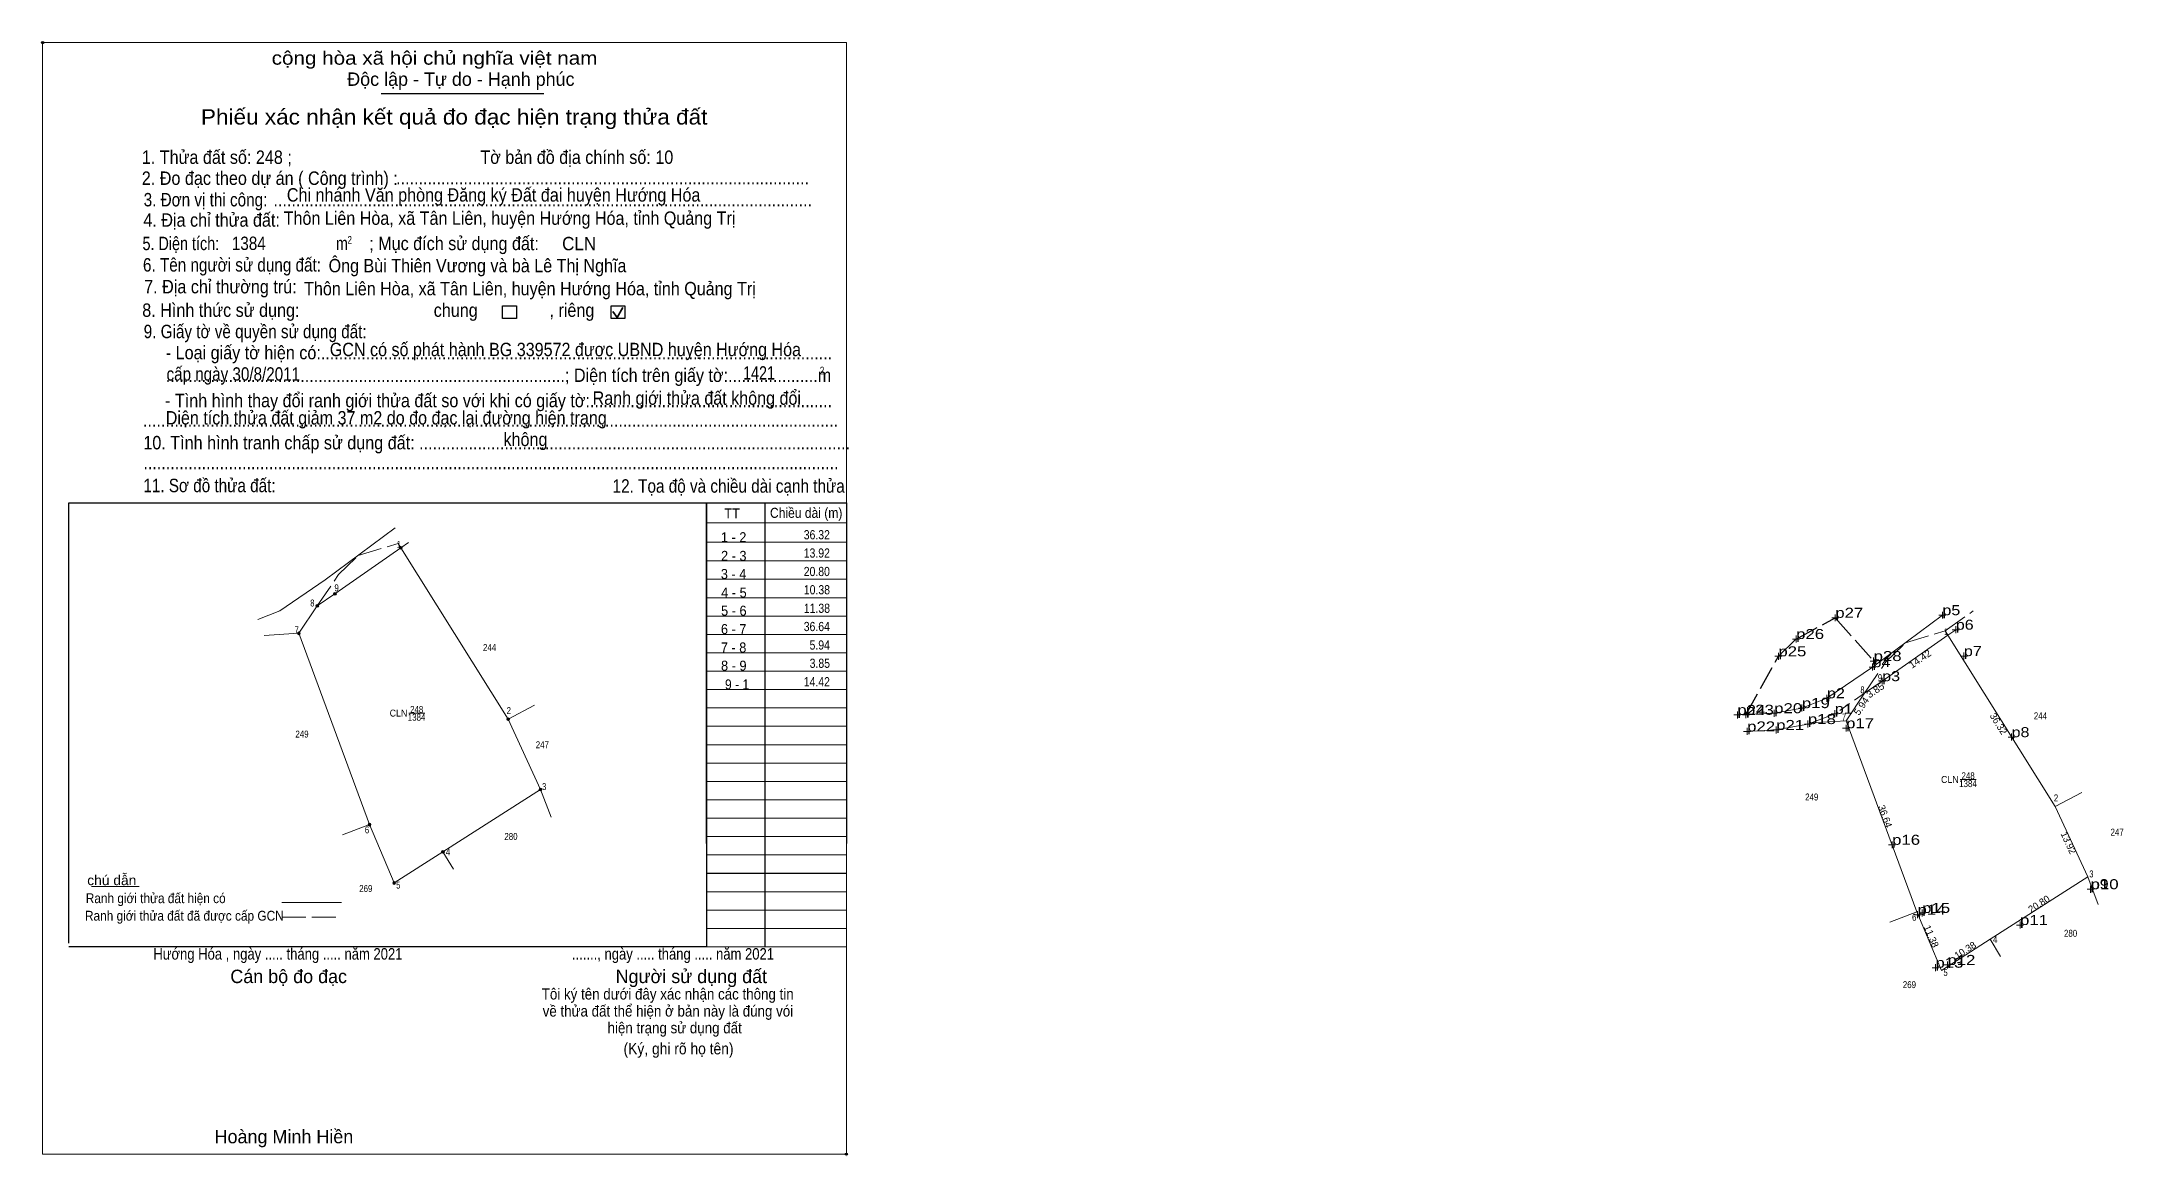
# Model space of a CAD drawing. Header units: metres. Extents: x 549489 to 550339, y 1837469 to 1837669.
# Drawn here: x 549489 to 549862.9, y 1837468.7 to 1837668.9 of the extents above.
import ezdxf
from ezdxf.enums import TextEntityAlignment as Align

# ---------------------------------------------------------------- set-up
doc = ezdxf.new("R2010")
doc.units = ezdxf.units.M
doc.header["$LTSCALE"] = 0.72
doc.header["$PDMODE"] = 32
doc.header["$PDSIZE"] = 0.36
doc.linetypes.add('LONG_DASHED', pattern=[7.5, 6, -1.5])
doc.linetypes.add('MEDIUM_DASHED', pattern=[4.5, 3, -1.5])
for name, color, linetype, lineweight in [('1', 7, 'Continuous', 13), ('10', 7, 'Continuous', 13), ('15', 7, 'Continuous', 13), ('17', 7, 'Continuous', 13), ('2', 7, 'Continuous', 25), ('23', 7, 'Continuous', 13), ('30', 7, 'Continuous', 13), ('6', 7, 'Continuous', 13), ('63', 7, 'Continuous', 13), ('7', 7, 'Continuous', 13)]:
    doc.layers.add(name, color=color, linetype=linetype, lineweight=lineweight)
doc.layers.add('12', color=7, linetype='Continuous')

msp = doc.modelspace()

# ---------------------------------------------------------------- hatches: boundary and pattern name
at = {"layer": '63'}
for points in [[(549553.75, 1837578.02, 1), (549553.25, 1837578.02, 1)], [(549541.93, 1837569.76, 1), (549541.43, 1837569.76, 1)], [(549538.76, 1837567.58, 1), (549538.26, 1837567.58, 1)], [(549535.44, 1837562.66, 1), (549534.94, 1837562.66, 1)], [(549573.03, 1837547.24, 1), (549572.53, 1837547.24, 1)], [(549578.86, 1837534.6, 1), (549578.36, 1837534.6, 1)], [(549548.15, 1837528.3, 1), (549547.65, 1837528.3, 1)], [(549561.33, 1837523.41, 1), (549560.83, 1837523.41, 1)], [(549552.58, 1837517.82, 1), (549552.08, 1837517.82, 1)]]:
    msp.add_hatch(color=256, dxfattribs=at).paths.add_polyline_path(points)

# ---------------------------------------------------------------- linework, layer by layer
at = {"layer": '1'}
for points in [[(549553.5, 1837578.02), (549572.78, 1837547.24), (549578.61, 1837534.6), (549561.08, 1837523.41), (549552.33, 1837517.82), (549547.9, 1837528.3), (549535.19, 1837562.66), (549538.51, 1837567.58), (549541.68, 1837569.76)], [(549831.38, 1837562.33), (549850.66, 1837531.55), (549856.49, 1837518.91), (549838.96, 1837507.72), (549830.21, 1837502.13), (549825.78, 1837512.61), (549813.07, 1837546.97), (549816.39, 1837551.89), (549819.56, 1837554.07)]]:
    msp.add_lwpolyline(points, close=True, dxfattribs=at)
at = {"layer": '10', "linetype": 'LONG_DASHED'}
for p, q in [((549553.01, 1837578.79), (549553.5, 1837578.02)), ((549830.89, 1837563.1), (549831.38, 1837562.33))]:
    msp.add_line(p, q, dxfattribs=at)
at = {"layer": '10'}
for p, q in [((549553.5, 1837578.02), (549572.78, 1837547.24)), ((549535.19, 1837562.66), (549547.9, 1837528.3)), ((549831.38, 1837562.33), (549850.66, 1837531.55)), ((549572.78, 1837547.24), (549577.54, 1837549.75)), ((549572.78, 1837547.24), (549578.61, 1837534.6)), ((549813.07, 1837546.97), (549825.78, 1837512.61)), ((549578.61, 1837534.6), (549580.5, 1837529.62)), ((549850.66, 1837531.55), (549855.42, 1837534.06)), ((549850.66, 1837531.55), (549856.49, 1837518.91)), ((549543.05, 1837526.47), (549547.9, 1837528.3)), ((549561.08, 1837523.41), (549562.95, 1837520.32)), ((549856.49, 1837518.91), (549858.38, 1837513.93)), ((549820.93, 1837510.78), (549825.78, 1837512.61)), ((549838.96, 1837507.72), (549840.83, 1837504.63))]:
    msp.add_line(p, q, dxfattribs=at)
for points in [[(549547.9, 1837528.3), (549552.33, 1837517.82), (549561.08, 1837523.41), (549578.61, 1837534.6)], [(549825.78, 1837512.61), (549830.21, 1837502.13), (549838.96, 1837507.72), (549856.49, 1837518.91)]]:
    msp.add_lwpolyline(points, dxfattribs=at)
at = {"layer": '15'}
for p, q in [((549554.9, 1837579), (549553.5, 1837578.02)), ((549527.8, 1837565.13), (549531.77, 1837566.7)), ((549832.78, 1837563.31), (549831.38, 1837562.33))]:
    msp.add_line(p, q, dxfattribs=at)
at = {"layer": '15', "linetype": 'MEDIUM_DASHED'}
msp.add_line((549816.39, 1837551.89), (549811.05, 1837548.21), dxfattribs=at)
at = {"layer": '15'}
for points in [[(549531.77, 1837566.7), (549539.95, 1837572.28), (549552.5, 1837581.61)], [(549553.5, 1837578.02), (549541.68, 1837569.76), (549538.51, 1837567.58)], [(549809.65, 1837551.01), (549817.83, 1837556.59), (549830.38, 1837565.92)], [(549831.38, 1837562.33), (549819.56, 1837554.07), (549816.39, 1837551.89)], [(549793.55, 1837548.01), (549800.17, 1837548.31), (549805.14, 1837549.23), (549809.65, 1837551.01)], [(549811.05, 1837548.21), (549806.22, 1837546.36), (549800.53, 1837545.3), (549795.31, 1837545.04)]]:
    msp.add_lwpolyline(points, dxfattribs=at)
at = {"layer": '15', "linetype": 'LONG_DASHED', "lineweight": 25}
msp.add_lwpolyline([(549795.09, 1837548.03), (549800.92, 1837558.53), (549804.11, 1837561.64), (549811.14, 1837565.45), (549818.03, 1837557.68)], dxfattribs=at)
at = {"layer": '17'}
msp.add_line((549497.98, 1837517.2), (549506.49, 1837517.2), dxfattribs=at)
at = {"layer": '2'}
for p, q in [((549549.98, 1837659.6), (549579.17, 1837659.6)), ((549493.88, 1837586.12), (549608.39, 1837586.12)), ((549493.88, 1837507.01), (549493.88, 1837586.12)), ((549608.39, 1837586.12), (549608.39, 1837506.36)), ((549608.39, 1837506.36), (549493.88, 1837506.36))]:
    msp.add_line(p, q, dxfattribs=at)
at = {"layer": '2', "lineweight": 35}
for p, q in [((549591.57, 1837620.47), (549592.39, 1837619.4)), ((549592.39, 1837619.4), (549593.39, 1837621.19))]:
    msp.add_line(p, q, dxfattribs=at)
at = {"layer": '2', "lineweight": 13}
msp.add_lwpolyline([(549489.18, 1837668.75), (549633.53, 1837668.75), (549633.53, 1837469.1), (549489.18, 1837469.1)], close=True, dxfattribs=at)
at = {"layer": '2'}
for points in [[(549571.78, 1837621.5), (549574.26, 1837621.5), (549574.26, 1837619.19), (549571.78, 1837619.19)], [(549591.28, 1837621.5), (549593.76, 1837621.5), (549593.76, 1837619.19), (549591.28, 1837619.19)]]:
    msp.add_lwpolyline(points, close=True, dxfattribs=at)
for p in [(549489.18, 1837668.75), (549633.53, 1837469.1)]:
    msp.add_point(p, dxfattribs=at)
at = {"layer": '23'}
for p, q in [((549535.19, 1837562.66), (549538.51, 1837567.58)), ((549528.94, 1837562.28), (549535.19, 1837562.66)), ((549813.07, 1837546.97), (549816.39, 1837551.89)), ((549806.82, 1837546.59), (549813.07, 1837546.97))]:
    msp.add_line(p, q, dxfattribs=at)
at = {"layer": '23', "linetype": 'LONG_DASHED'}
msp.add_line((549830.89, 1837563.1), (549835.9, 1837566.69), dxfattribs=at)
for points in [[(549538.51, 1837567.58), (549542.32, 1837573.22), (549545.86, 1837576.63), (549553.01, 1837578.79)], [(549816.39, 1837551.89), (549820.2, 1837557.53), (549823.74, 1837560.94), (549830.89, 1837563.1)]]:
    msp.add_lwpolyline(points, dxfattribs=at)
at = {"layer": '30', "lineweight": 25}
for p, q in [((549608.39, 1837524.9), (549608.39, 1837586.12)), ((549618.9, 1837586.12), (549618.9, 1837506.36))]:
    msp.add_line(p, q, dxfattribs=at)
at = {"layer": '30'}
for p, q in [((549608.39, 1837582.51), (549633.53, 1837582.51)), ((549608.39, 1837579.02), (549633.53, 1837579.02)), ((549608.33, 1837575.65), (549633.47, 1837575.65)), ((549608.39, 1837572.37), (549633.53, 1837572.37)), ((549608.39, 1837569.06), (549633.53, 1837569.06)), ((549608.39, 1837565.76), (549633.53, 1837565.76)), ((549608.39, 1837562.46), (549633.53, 1837562.46)), ((549608.39, 1837559.16), (549633.53, 1837559.16)), ((549608.39, 1837555.86), (549633.53, 1837555.86)), ((549608.39, 1837552.56), (549633.53, 1837552.56)), ((549608.39, 1837549.26), (549633.53, 1837549.26)), ((549608.39, 1837545.96), (549633.53, 1837545.96)), ((549608.39, 1837542.66), (549633.53, 1837542.66)), ((549608.39, 1837539.36), (549633.53, 1837539.36)), ((549608.39, 1837536.06), (549633.53, 1837536.06)), ((549608.39, 1837532.76), (549633.53, 1837532.76)), ((549608.39, 1837529.46), (549633.53, 1837529.46)), ((549608.39, 1837526.16), (549633.53, 1837526.16)), ((549608.39, 1837522.86), (549633.53, 1837522.86)), ((549608.39, 1837519.56), (549633.53, 1837519.56)), ((549608.39, 1837519.55), (549633.53, 1837519.55)), ((549608.39, 1837516.26), (549633.53, 1837516.26)), ((549608.39, 1837512.96), (549633.53, 1837512.96)), ((549608.39, 1837509.66), (549633.53, 1837509.66)), ((549608.39, 1837506.36), (549633.53, 1837506.36))]:
    msp.add_line(p, q, dxfattribs=at)
at = {"layer": '30', "lineweight": 25}
msp.add_lwpolyline([(549608.39, 1837586.12), (549633.53, 1837586.12), (549633.53, 1837524.9)], dxfattribs=at)
at = {"layer": '6'}
msp.add_line((549532.11, 1837514.31), (549542.86, 1837514.31), dxfattribs=at)
at = {"layer": '6', "linetype": 'LONG_DASHED'}
msp.add_line((549532.11, 1837511.68), (549542.86, 1837511.68), dxfattribs=at)
at = {"layer": '63'}
for p, q in [((549554.93, 1837548.31), (549557.84, 1837548.31)), ((549833.56, 1837536.39), (549836.47, 1837536.39))]:
    msp.add_line(p, q, dxfattribs=at)
for centre in [(549553.5, 1837578.02), (549553.5, 1837578.02), (549541.68, 1837569.76), (549538.51, 1837567.58), (549535.19, 1837562.66), (549572.78, 1837547.24), (549578.61, 1837534.6), (549547.9, 1837528.3), (549561.08, 1837523.41), (549552.33, 1837517.82)]:
    msp.add_circle(centre, 0.25, dxfattribs=at)
at = {"layer": '7'}
for p, q in [((549811.14, 1837564.82), (549811.14, 1837566.07)), ((549831.01, 1837565.92), (549829.76, 1837565.92)), ((549830.38, 1837565.3), (549830.38, 1837566.54)), ((549804.11, 1837561.02), (549804.11, 1837562.27)), ((549811.76, 1837565.45), (549810.52, 1837565.45)), ((549833.4, 1837563.31), (549832.15, 1837563.31)), ((549832.78, 1837562.68), (549832.78, 1837563.93)), ((549801.55, 1837558.53), (549800.3, 1837558.53)), ((549800.92, 1837557.91), (549800.92, 1837559.16)), ((549804.73, 1837561.64), (549803.48, 1837561.64)), ((549834.86, 1837558.57), (549833.61, 1837558.57)), ((549834.23, 1837557.95), (549834.23, 1837559.2)), ((549818.45, 1837556.59), (549817.2, 1837556.59)), ((549818.65, 1837557.68), (549817.41, 1837557.68)), ((549817.83, 1837555.97), (549817.83, 1837557.22)), ((549818.03, 1837557.05), (549818.03, 1837558.3)), ((549819.56, 1837553.44), (549819.56, 1837554.69)), ((549810.27, 1837551.01), (549809.02, 1837551.01)), ((549809.65, 1837550.38), (549809.65, 1837551.63)), ((549820.18, 1837554.07), (549818.94, 1837554.07)), ((549794.18, 1837548.01), (549792.93, 1837548.01)), ((549793.55, 1837547.39), (549793.55, 1837548.63)), ((549795.71, 1837548.03), (549794.46, 1837548.03)), ((549795.09, 1837547.4), (549795.09, 1837548.65)), ((549800.79, 1837548.31), (549799.54, 1837548.31)), ((549800.17, 1837547.69), (549800.17, 1837548.94)), ((549805.76, 1837549.23), (549804.51, 1837549.23)), ((549805.14, 1837548.61), (549805.14, 1837549.86)), ((549811.67, 1837548.21), (549810.42, 1837548.21)), ((549811.05, 1837547.58), (549811.05, 1837548.83)), ((549795.93, 1837545.04), (549794.68, 1837545.04)), ((549795.31, 1837544.42), (549795.31, 1837545.67)), ((549801.15, 1837545.3), (549799.9, 1837545.3)), ((549800.53, 1837544.68), (549800.53, 1837545.92)), ((549806.84, 1837546.36), (549805.6, 1837546.36)), ((549806.22, 1837545.73), (549806.22, 1837546.98)), ((549813.71, 1837545.62), (549812.46, 1837545.62)), ((549813.08, 1837545), (549813.08, 1837546.24)), ((549843.42, 1837544.01), (549842.17, 1837544.01)), ((549842.8, 1837543.39), (549842.8, 1837544.64)), ((549821.35, 1837524.05), (549821.35, 1837525.3)), ((549821.97, 1837524.68), (549820.72, 1837524.68)), ((549857, 1837516.08), (549857, 1837517.32)), ((549857.02, 1837516.09), (549857.02, 1837517.34)), ((549857.63, 1837516.7), (549856.38, 1837516.7)), ((549857.64, 1837516.72), (549856.39, 1837516.72)), ((549826.53, 1837512.12), (549825.28, 1837512.12)), ((549825.91, 1837511.49), (549825.91, 1837512.74)), ((549827.37, 1837512.44), (549826.12, 1837512.44)), ((549826.75, 1837511.82), (549826.75, 1837513.07)), ((549844.95, 1837510.27), (549843.7, 1837510.27)), ((549844.32, 1837509.65), (549844.32, 1837510.9)), ((549829.76, 1837502.6), (549828.51, 1837502.6)), ((549829.13, 1837501.98), (549829.13, 1837503.22)), ((549831.9, 1837503.1), (549830.66, 1837503.1)), ((549831.28, 1837502.47), (549831.28, 1837503.72))]:
    msp.add_line(p, q, dxfattribs=at)

# ---------------------------------------------------------------- texts
at = {"layer": '1'}
for s, width, p in [('CLN', 0.95, (549553.095, 1837547.71)), ('1384', 0.85, (549556.34, 1837546.96)), ('248', 0.85, (549556.365, 1837548.37)), ('CLN', 0.95, (549831.725, 1837535.79)), ('1384', 0.85, (549834.97, 1837535.04)), ('248', 0.85, (549834.995, 1837536.45))]:
    msp.add_text(s, height=1.25, dxfattribs=dict(at, width=width)).set_placement(p, align=Align.CENTER)
at = {"layer": '10'}
for s, height, width, p in [('1 - 2', 1.8, 0.95, (549613.285, 1837579.02)), ('2 - 3', 1.8, 0.95, (549613.305, 1837575.67)), ('3 - 4', 1.8, 0.95, (549613.275, 1837572.42)), ('4 - 5', 1.8, 0.95, (549613.335, 1837569.09)), ('5 - 6', 1.8, 0.95, (549613.32, 1837565.82)), ('6 - 7', 1.8, 0.95, (549613.29, 1837562.52)), ('7 - 8', 1.8, 0.95, (549613.275, 1837559.22)), ('8 - 9', 1.8, 0.95, (549613.31, 1837555.95)), ('9 - 1', 1.804, 0.9, (549613.9, 1837552.58))]:
    msp.add_text(s, height=height, dxfattribs=dict(at, width=width)).set_placement(p, align=Align.CENTER)
at = {"layer": '12'}
for s, width, p in [('p27', 1.25, (549811.14, 1837565.45)), ('p5', 1.2, (549830.38, 1837565.92)), ('p26', 1.25, (549804.11, 1837561.64)), ('p6', 1.2, (549832.78, 1837563.31)), ('p25', 1.25, (549800.92, 1837558.53)), ('p4', 1.2, (549817.83, 1837556.59)), ('p28', 1.25, (549818.03, 1837557.68)), ('p7', 1.2, (549834.23, 1837558.57)), ('p3', 1.2, (549819.56, 1837554.07)), ('p19', 1.25, (549805.14, 1837549.23)), ('p2', 1.2, (549809.65, 1837551.01)), ('p24', 1.25, (549793.55, 1837548.01)), ('p23', 1.25, (549795.09, 1837548.03)), ('p20', 1.25, (549800.17, 1837548.31)), ('p21', 1.25, (549800.53, 1837545.3)), ('p18', 1.25, (549806.22, 1837546.36)), ('p1', 1.2, (549811.05, 1837548.21)), ('p17', 1.25, (549813.08, 1837545.62)), ('p22', 1.25, (549795.31, 1837545.04)), ('p8', 1.2, (549842.8, 1837544.01)), ('p16', 1.25, (549821.35, 1837524.68)), ('p10', 1.25, (549857, 1837516.7)), ('p9', 1.2, (549857.02, 1837516.72)), ('p14', 1.25, (549825.91, 1837512.12)), ('p15', 1.25, (549826.75, 1837512.44)), ('p11', 1.25, (549844.32, 1837510.27)), ('p13', 1.25, (549829.13, 1837502.6)), ('p12', 1.25, (549831.28, 1837503.1))]:
    msp.add_text(s, height=1.8, dxfattribs=dict(at, width=width)).set_placement(p)
at = {"layer": '15', "width": 0.85}
for s, p in [('244', (549569.45, 1837559.49)), ('244', (549847.98, 1837547.21)), ('249', (549535.76, 1837543.94)), ('247', (549578.925, 1837542.02)), ('249', (549806.91, 1837532.64)), ('280', (549573.29, 1837525.55)), ('247', (549861.765, 1837526.33)), ('269', (549547.22, 1837516.2)), ('280', (549853.4, 1837508.16)), ('269', (549824.45, 1837498.94))]:
    msp.add_text(s, height=1.25, dxfattribs=at).set_placement(p, align=Align.CENTER)
at = {"layer": '2'}
for s, height, width, p in [('cộng hòa xã hội chủ nghĩa việt nam', 2.409, 1.15, (549530.32, 1837664.79)), ('1. Thửa đất số: 248 ;                                          Tờ bản đồ địa chính số: 10', 2.411, 0.9, (549506.99, 1837646.97)), ('2. Đo đạc theo dự án ( Công trình) : ', 2.411, 0.9, (549506.99, 1837643.2)), ('3. Đơn vị thi công:', 2.411, 0.85, (549507.33, 1837639.34)), ('Chi nhánh Văn phòng Đăng ký Đất đai huyện Hướng Hóa', 2.409, 0.9, (549533.04, 1837640.2)), ('............................................................................................', 2.411, 0.9, (549552.66, 1837643.28)), ('4. Địa chỉ thửa đất:', 2.411, 0.9, (549507.27, 1837635.69)), ('........................................................................................................................', 2.411, 0.9, (549530.63, 1837639.34)), ('Thôn Liên Hòa, xã Tân Liên, huyện Hướng Hóa, tỉnh Quảng Trị', 2.402, 0.9, (549532.47, 1837636.03)), ('5. Diện tích:', 2.411, 0.8, (549507.12, 1837631.48)), ('1384', 2.402, 0.85, (549523.17, 1837631.51)), ('m', 2.409, 0.8, (549541.86, 1837631.48)), ('2', 1.377, 0.8, (549543.92, 1837632.63)), ('; Mục đích sử dụng đất:', 2.409, 0.9, (549547.84, 1837631.48)), (' CLN', 2.402, 0.95, (549581.63, 1837631.46)), ('6. Tên người sử dụng đất:', 2.411, 0.85, (549507.2, 1837627.64)), ('Ông Bùi Thiên Vương và bà Lê Thị Nghĩa', 2.402, 0.9, (549540.54, 1837627.5)), ('7. Địa chỉ thường trú:', 2.411, 0.9, (549507.41, 1837623.72)), ('Thôn Liên Hòa, xã Tân Liên, huyện Hướng Hóa, tỉnh Quảng Trị', 2.402, 0.9, (549536.14, 1837623.37)), ('8. Hình thức sử dụng:', 2.411, 0.9, (549507.07, 1837619.5)), ('chung                , riêng', 2.409, 0.9, (549559.42, 1837619.5)), ('9. Giấy tờ về quyền sử dụng đất:', 2.411, 0.85, (549507.33, 1837615.67)), ('     - Loại giấy tờ hiện có:..................................................................................................................', 2.409, 0.9, (549507.27, 1837611.88)), ('GCN có số phát hành BG 339572 được UBND huyện Hướng Hóa ', 2.402, 0.9, (549540.75, 1837612.44)), ('cấp ngày 30/8/2011', 2.402, 0.85, (549511.43, 1837608.04)), ('     .........................................................................................; Diện tích trên giấy tờ:....................m', 2.409, 0.9, (549507.27, 1837607.81)), ('1421', 2.402, 0.8, (549614.99, 1837608.23)), ('2', 1.377, 0.8, (549628.75, 1837609.17)), ('     - Tình hình thay đổi ranh giới thửa đất so với khi có giấy tờ:......................................................', 2.409, 0.9, (549507.14, 1837603.27)), ('Ranh giới thửa đất không đổi', 2.402, 0.9, (549587.96, 1837603.71)), ('...........................................................................................................................................................', 2.409, 0.9, (549507.2, 1837599.77)), ('Diện tích thửa đất giảm 37 m2 do đo đạc lại đường hiện trạng', 2.402, 0.9, (549511.29, 1837600.17)), ('10. Tình hình tranh chấp sử dụng đất: ................................................................................................', 2.411, 0.9, (549507.27, 1837595.7)), ('không', 2.409, 0.9, (549571.95, 1837596.29)), ('...........................................................................................................................................................', 2.409, 0.9, (549507.27, 1837592.14)), ('11. Sơ đồ thửa đất:', 2.411, 0.85, (549507.27, 1837588.01)), ('12. Tọa độ và chiều dài cạnh thửa', 2.416, 0.85, (549591.55, 1837587.92)), ('Hướng Hóa , ngày ..... tháng ..... năm 2021', 2.059, 0.85, (549509.07, 1837504.06)), ('......., ngày ..... tháng ..... năm 2021', 2.059, 0.85, (549584.24, 1837504.06)), ('(Ký, ghi rõ họ tên)', 2.065, 0.9, (549593.51, 1837487.04))]:
    msp.add_text(s, height=height, dxfattribs=dict(at, width=width)).set_placement(p)
for s, height, p in [('Độc lập - Tự do - Hạnh phúc', 2.409, (549543.88, 1837660.99)), ('Cán bộ đo đạc', 2.409, (549522.89, 1837499.84)), ('Người sử dụng đất', 2.409, (549592.08, 1837499.84)), ('Hoàng Minh Hiền', 2.411, (549520.06, 1837471.07))]:
    msp.add_text(s, height=height, dxfattribs=at).set_placement(p)
for s, height, width, p in [('Phiếu xác nhận kết quả đo đạc hiện trạng thửa đất', 2.753, 1.1, (549563.09, 1837654.04)), ('Tôi ký tên dưới đây xác nhận các thông tin', 1.99, 0.9, (549601.445, 1837496.89)), ('về thửa đất thể hiện ở bản này là đúng vói', 1.99, 0.9, (549601.48, 1837493.83)), ('hiện trạng sử dụng đất', 1.99, 0.9, (549602.695, 1837490.81))]:
    msp.add_text(s, height=height, dxfattribs=dict(at, width=width)).set_placement(p, align=Align.CENTER)
msp.add_text('.', height=0.689, dxfattribs=at).set_placement((549633.497, 1837468.72), align=Align.CENTER)
at = {"layer": '30'}
for s, height, width, p in [('TT', 1.795, 0.95, (549611.61, 1837583.3)), ('Chiều dài (m)', 1.8, 0.9, (549619.81, 1837583.4))]:
    msp.add_text(s, height=height, dxfattribs=dict(at, width=width)).set_placement(p)
at = {"layer": '6'}
for s, height, width, p in [('chú dẫn', 1.764, 1.05, (549497.19, 1837517.43)), ('Ranh giới thửa đất hiện có ', 1.764, 0.9, (549496.93, 1837514.2)), ('Ranh giới thửa đất đã được cấp GCN', 1.769, 0.9, (549496.78, 1837511.05))]:
    msp.add_text(s, height=height, dxfattribs=dict(at, width=width)).set_placement(p)
at = {"layer": '63'}
for s, height, width, p in [('36.32', 1.65, 0.85, (549630.57, 1837579.54)), (' 1', 1.25, 0.75, (549553.5, 1837578.02)), ('13.92', 1.65, 0.85, (549630.57, 1837576.26)), ('20.80', 1.65, 0.85, (549630.57, 1837572.94)), (' 9', 1.25, 0.85, (549542.37, 1837570.21)), ('10.38', 1.65, 0.85, (549630.59, 1837569.66)), (' 8', 1.25, 0.8, (549537.99, 1837567.48)), ('11.38', 1.65, 0.85, (549630.59, 1837566.34)), (' 7', 1.25, 0.8, (549535.19, 1837562.66)), ('36.64', 1.65, 0.85, (549630.57, 1837563.06)), (' 1', 1.25, 0.75, (549831.38, 1837562.33)), ('5.94', 1.65, 0.85, (549630.57, 1837559.74)), ('14.42', 1.65, 0.85, (549630.57, 1837553.14)), ('3.85', 1.65, 0.85, (549630.59, 1837556.46)), (' 9', 1.25, 0.85, (549819.56, 1837554.07)), (' 8', 1.25, 0.8, (549816.39, 1837551.89)), (' 2', 1.25, 0.85, (549573.3, 1837548.16)), (' 7', 1.25, 0.8, (549813.07, 1837546.97)), (' 3', 1.25, 0.8, (549579.63, 1837534.51)), (' 2', 1.25, 0.85, (549851.18, 1837532.47)), (' 6', 1.25, 0.85, (549547.83, 1837526.73)), (' 4', 1.25, 0.85, (549562.39, 1837522.76)), (' 5', 1.25, 0.8, (549553.43, 1837516.81)), (' 3', 1.25, 0.8, (549857.51, 1837518.82)), (' 6', 1.25, 0.85, (549825.71, 1837511.04)), (' 4', 1.25, 0.85, (549840.27, 1837507.07)), (' 5', 1.25, 0.8, (549831.31, 1837501.12))]:
    msp.add_text(s, height=height, dxfattribs=dict(at, width=width)).set_placement(p, align=Align.RIGHT)
at = {"layer": '63', "width": 1.05}
for s, rotation, p in [('14.42', 34.946, (549826.722, 1837557.537)), ('5.94', 55.989, (549816.339, 1837549.22)), ('3.85', 34.516, (549818.691, 1837551.915))]:
    msp.add_text(s, height=1.25, rotation=rotation, dxfattribs=at).set_placement(p, align=Align.CENTER)
at = {"layer": '63'}
for s, rotation, p in [('36.32', 302.062, (549839.927, 1837546.087)), ('36.64', 290.3, (549819.511, 1837529.577)), ('13.92', 294.761, (549852.448, 1837524.767)), ('20.80', 32.551, (549848.054, 1837513.53)), ('11.38', 292.914, (549827.812, 1837508.003)), ('10.38', 32.573, (549834.814, 1837505.238))]:
    msp.add_text(s, height=1.25, rotation=rotation, dxfattribs=at).set_placement(p, align=Align.CENTER)

doc.saveas('drawing.dxf')
